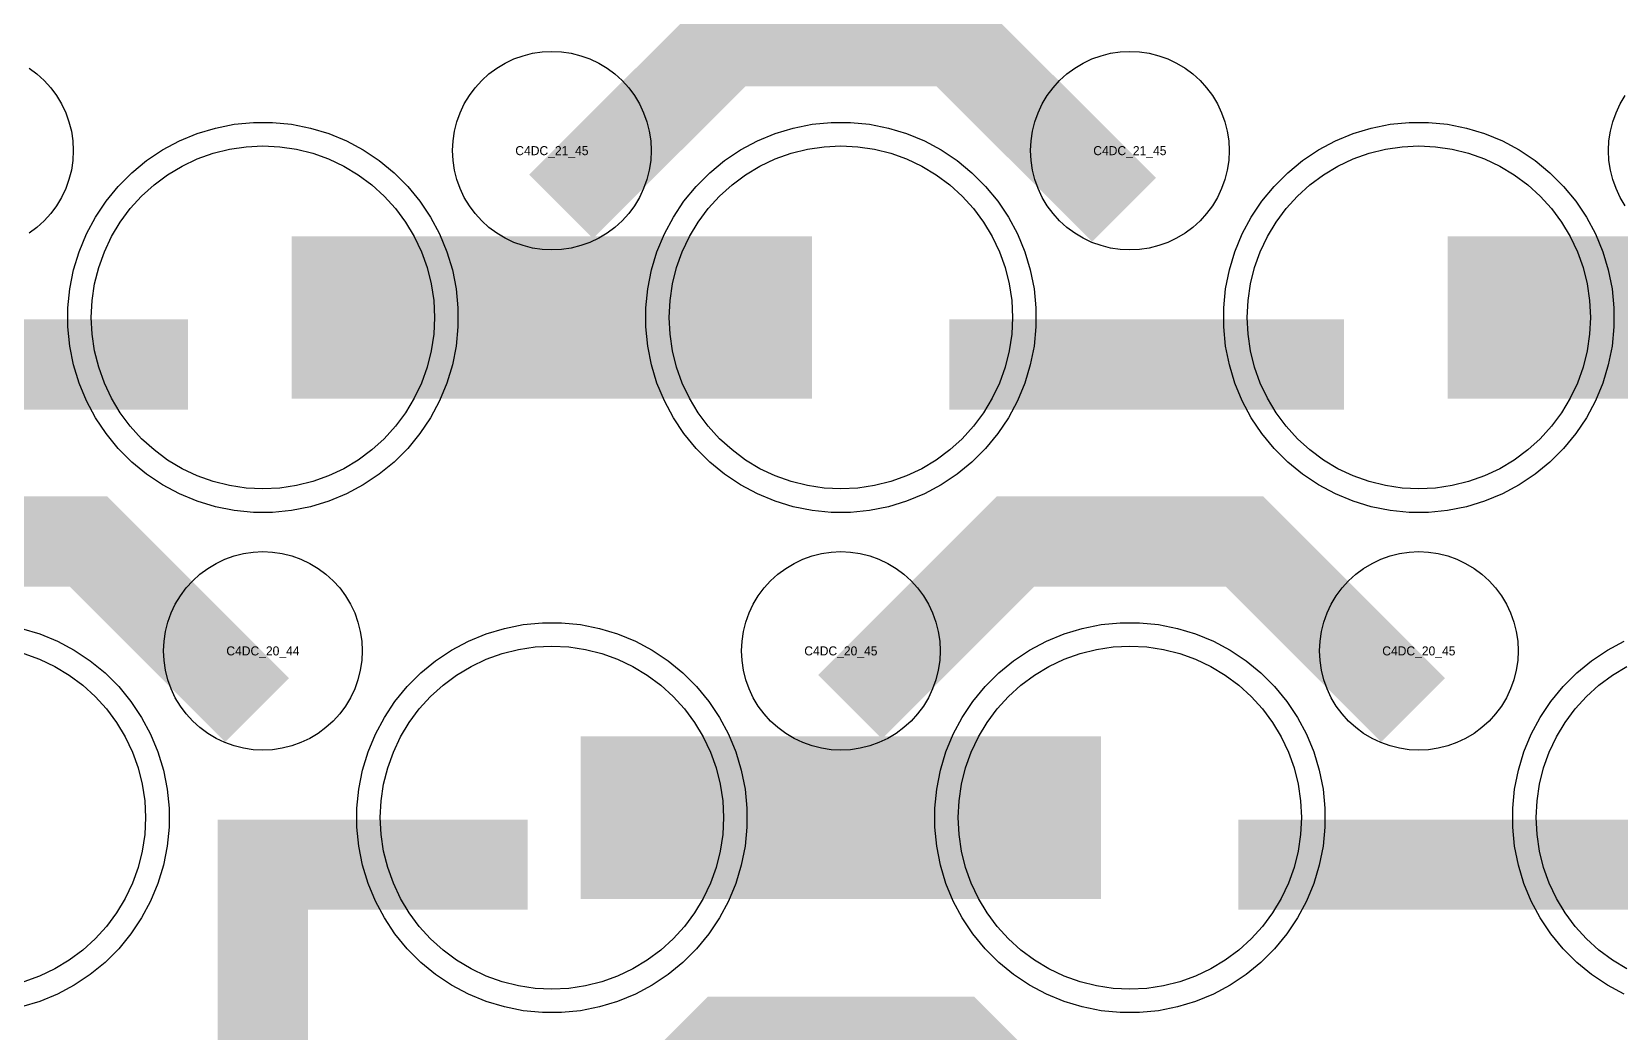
# Model space of a CAD drawing. Extents: x -11880 to 11880, y -14992 to 14992.
# Drawn here: x 2256 to 2695.8, y -12127.7 to -11850.6 of the extents above; entities that cross this region are included whole.
import ezdxf
from ezdxf.enums import TextEntityAlignment as Align

# ---------------------------------------------------------------- set-up
doc = ezdxf.new("R2010")
doc.units = 0
doc.header["$MEASUREMENT"] = 0
for name, color, linetype in [('GDS_775_DT_237', 138, 'CONTINUOUS'), ('RDL1_FS', 34, 'CONTINUOUS'), ('RDL_BS', 160, 'CONTINUOUS')]:
    doc.layers.add(name, color=color, linetype=linetype)

msp = doc.modelspace()

# ---------------------------------------------------------------- linework, layer by layer
at = {"layer": 'RDL1_FS', "color": 241, "true_color": 0xf7abae}
for points in [[(2320, -11977.229), (2315.343, -11977), (2310.732, -11976.316), (2306.209, -11975.184), (2301.819, -11973.612), (2297.605, -11971.62), (2293.605, -11969.222), (2289.86, -11966.444), (2286.406, -11963.314), (2283.276, -11959.86), (2280.498, -11956.115), (2278.1, -11952.115), (2276.108, -11947.901), (2274.536, -11943.511), (2273.404, -11938.988), (2272.72, -11934.377), (2272.491, -11929.72), (2272.72, -11925.063), (2273.404, -11920.452), (2274.536, -11915.929), (2276.108, -11911.539), (2278.1, -11907.325), (2280.498, -11903.325), (2283.276, -11899.58), (2286.406, -11896.126), (2289.86, -11892.996), (2293.605, -11890.218), (2297.605, -11887.82), (2301.819, -11885.828), (2306.209, -11884.256), (2310.732, -11883.124), (2315.343, -11882.44), (2320, -11882.211), (2324.657, -11882.44), (2329.268, -11883.124), (2333.791, -11884.256), (2338.181, -11885.828), (2342.395, -11887.82), (2346.395, -11890.218), (2350.14, -11892.996), (2353.594, -11896.126), (2356.724, -11899.58), (2359.502, -11903.325), (2361.9, -11907.325), (2363.892, -11911.539), (2365.464, -11915.929), (2366.596, -11920.452), (2367.28, -11925.063), (2367.509, -11929.72), (2367.28, -11934.377), (2366.596, -11938.988), (2365.464, -11943.511), (2363.892, -11947.901), (2361.9, -11952.115), (2359.502, -11956.115), (2356.724, -11959.86), (2353.594, -11963.314), (2350.14, -11966.444), (2346.395, -11969.222), (2342.395, -11971.62), (2338.181, -11973.612), (2333.791, -11975.184), (2329.268, -11976.316), (2324.657, -11977)], [(2480, -11977.229), (2475.343, -11977), (2470.732, -11976.316), (2466.209, -11975.184), (2461.819, -11973.612), (2457.605, -11971.62), (2453.605, -11969.222), (2449.86, -11966.444), (2446.406, -11963.314), (2443.276, -11959.86), (2440.498, -11956.115), (2438.1, -11952.115), (2436.108, -11947.901), (2434.536, -11943.511), (2433.404, -11938.988), (2432.72, -11934.377), (2432.491, -11929.72), (2432.72, -11925.063), (2433.404, -11920.452), (2434.536, -11915.929), (2436.108, -11911.539), (2438.1, -11907.325), (2440.498, -11903.325), (2443.276, -11899.58), (2446.406, -11896.126), (2449.86, -11892.996), (2453.605, -11890.218), (2457.605, -11887.82), (2461.819, -11885.828), (2466.209, -11884.256), (2470.732, -11883.124), (2475.343, -11882.44), (2480, -11882.211), (2484.657, -11882.44), (2489.268, -11883.124), (2493.791, -11884.256), (2498.181, -11885.828), (2502.395, -11887.82), (2506.395, -11890.218), (2510.14, -11892.996), (2513.594, -11896.126), (2516.724, -11899.58), (2519.502, -11903.325), (2521.9, -11907.325), (2523.892, -11911.539), (2525.464, -11915.929), (2526.596, -11920.452), (2527.28, -11925.063), (2527.509, -11929.72), (2527.28, -11934.377), (2526.596, -11938.988), (2525.464, -11943.511), (2523.892, -11947.901), (2521.9, -11952.115), (2519.502, -11956.115), (2516.724, -11959.86), (2513.594, -11963.314), (2510.14, -11966.444), (2506.395, -11969.222), (2502.395, -11971.62), (2498.181, -11973.612), (2493.791, -11975.184), (2489.268, -11976.316), (2484.657, -11977)], [(2640, -11977.229), (2635.343, -11977), (2630.732, -11976.316), (2626.209, -11975.184), (2621.819, -11973.612), (2617.605, -11971.62), (2613.605, -11969.222), (2609.86, -11966.444), (2606.406, -11963.314), (2603.276, -11959.86), (2600.498, -11956.115), (2598.1, -11952.115), (2596.108, -11947.901), (2594.536, -11943.511), (2593.404, -11938.988), (2592.72, -11934.377), (2592.491, -11929.72), (2592.72, -11925.063), (2593.404, -11920.452), (2594.536, -11915.929), (2596.108, -11911.539), (2598.1, -11907.325), (2600.498, -11903.325), (2603.276, -11899.58), (2606.406, -11896.126), (2609.86, -11892.996), (2613.605, -11890.218), (2617.605, -11887.82), (2621.819, -11885.828), (2626.209, -11884.256), (2630.732, -11883.124), (2635.343, -11882.44), (2640, -11882.211), (2644.657, -11882.44), (2649.268, -11883.124), (2653.791, -11884.256), (2658.181, -11885.828), (2662.395, -11887.82), (2666.395, -11890.218), (2670.14, -11892.996), (2673.594, -11896.126), (2676.724, -11899.58), (2679.502, -11903.325), (2681.9, -11907.325), (2683.892, -11911.539), (2685.464, -11915.929), (2686.596, -11920.452), (2687.28, -11925.063), (2687.509, -11929.72), (2687.28, -11934.377), (2686.596, -11938.988), (2685.464, -11943.511), (2683.892, -11947.901), (2681.9, -11952.115), (2679.502, -11956.115), (2676.724, -11959.86), (2673.594, -11963.314), (2670.14, -11966.444), (2666.395, -11969.222), (2662.395, -11971.62), (2658.181, -11973.612), (2653.791, -11975.184), (2649.268, -11976.316), (2644.657, -11977)]]:
    msp.add_lwpolyline(points, close=True, dxfattribs=at)
for points in [[(2328.002, -11929.72, 45, 45, 0), (2400.002, -11929.72, 45, 45, 0)], [(2400.002, -11929.72, 45, 45, 0), (2472.002, -11929.72, 45, 45, 0)], [(2648.002, -11929.72, 45, 45, 0), (2720.002, -11929.72, 45, 45, 0)]]:
    msp.add_lwpolyline(points, format="xyseb", dxfattribs=at)
at = {"layer": 'RDL1_FS'}
for points in [[(2400, -12115.794), (2395.343, -12115.565), (2390.732, -12114.881), (2386.209, -12113.749), (2381.819, -12112.177), (2377.605, -12110.185), (2373.605, -12107.787), (2369.86, -12105.009), (2366.406, -12101.879), (2363.276, -12098.425), (2360.498, -12094.68), (2358.1, -12090.68), (2356.108, -12086.466), (2354.536, -12082.076), (2353.404, -12077.553), (2352.72, -12072.942), (2352.491, -12068.285), (2352.72, -12063.628), (2353.404, -12059.017), (2354.536, -12054.494), (2356.108, -12050.104), (2358.1, -12045.89), (2360.498, -12041.89), (2363.276, -12038.145), (2366.406, -12034.691), (2369.86, -12031.561), (2373.605, -12028.783), (2377.605, -12026.385), (2381.819, -12024.393), (2386.209, -12022.821), (2390.732, -12021.689), (2395.343, -12021.005), (2400, -12020.776), (2404.657, -12021.005), (2409.268, -12021.689), (2413.791, -12022.821), (2418.181, -12024.393), (2422.395, -12026.385), (2426.395, -12028.783), (2430.14, -12031.561), (2433.594, -12034.691), (2436.724, -12038.145), (2439.502, -12041.89), (2441.9, -12045.89), (2443.892, -12050.104), (2445.464, -12054.494), (2446.596, -12059.017), (2447.28, -12063.628), (2447.509, -12068.285), (2447.28, -12072.942), (2446.596, -12077.553), (2445.464, -12082.076), (2443.892, -12086.466), (2441.9, -12090.68), (2439.502, -12094.68), (2436.724, -12098.425), (2433.594, -12101.879), (2430.14, -12105.009), (2426.395, -12107.787), (2422.395, -12110.185), (2418.181, -12112.177), (2413.791, -12113.749), (2409.268, -12114.881), (2404.657, -12115.565)], [(2560, -12115.794), (2555.343, -12115.565), (2550.732, -12114.881), (2546.209, -12113.749), (2541.819, -12112.177), (2537.605, -12110.185), (2533.605, -12107.787), (2529.86, -12105.009), (2526.406, -12101.879), (2523.276, -12098.425), (2520.498, -12094.68), (2518.1, -12090.68), (2516.108, -12086.466), (2514.536, -12082.076), (2513.404, -12077.553), (2512.72, -12072.942), (2512.491, -12068.285), (2512.72, -12063.628), (2513.404, -12059.017), (2514.536, -12054.494), (2516.108, -12050.104), (2518.1, -12045.89), (2520.498, -12041.89), (2523.276, -12038.145), (2526.406, -12034.691), (2529.86, -12031.561), (2533.605, -12028.783), (2537.605, -12026.385), (2541.819, -12024.393), (2546.209, -12022.821), (2550.732, -12021.689), (2555.343, -12021.005), (2560, -12020.776), (2564.657, -12021.005), (2569.268, -12021.689), (2573.791, -12022.821), (2578.181, -12024.393), (2582.395, -12026.385), (2586.395, -12028.783), (2590.14, -12031.561), (2593.594, -12034.691), (2596.724, -12038.145), (2599.502, -12041.89), (2601.9, -12045.89), (2603.892, -12050.104), (2605.464, -12054.494), (2606.596, -12059.017), (2607.28, -12063.628), (2607.509, -12068.285), (2607.28, -12072.942), (2606.596, -12077.553), (2605.464, -12082.076), (2603.892, -12086.466), (2601.9, -12090.68), (2599.502, -12094.68), (2596.724, -12098.425), (2593.594, -12101.879), (2590.14, -12105.009), (2586.395, -12107.787), (2582.395, -12110.185), (2578.181, -12112.177), (2573.791, -12113.749), (2569.268, -12114.881), (2564.657, -12115.565)]]:
    msp.add_lwpolyline(points, close=True, dxfattribs=at)
at = {"layer": 'RDL1_FS', "color": 241, "true_color": 0xf7abae}
msp.add_lwpolyline([(2253.791, -12022.821), (2258.181, -12024.393), (2262.395, -12026.385), (2266.395, -12028.783), (2270.14, -12031.561), (2273.594, -12034.691), (2276.724, -12038.145), (2279.502, -12041.89), (2281.9, -12045.89), (2283.892, -12050.104), (2285.464, -12054.494), (2286.596, -12059.017), (2287.28, -12063.628), (2287.509, -12068.285), (2287.28, -12072.942), (2286.596, -12077.553), (2285.464, -12082.076), (2283.892, -12086.466), (2281.9, -12090.68), (2279.502, -12094.68), (2276.724, -12098.425), (2273.594, -12101.879), (2270.14, -12105.009), (2266.395, -12107.787), (2262.395, -12110.185), (2258.181, -12112.177), (2253.791, -12113.749)], dxfattribs=at)
at = {"layer": 'RDL1_FS'}
msp.add_lwpolyline([(2697.605, -12110.185), (2693.605, -12107.787), (2689.86, -12105.009), (2686.406, -12101.879), (2683.276, -12098.425), (2680.498, -12094.68), (2678.1, -12090.68), (2676.108, -12086.466), (2674.536, -12082.076), (2673.404, -12077.553), (2672.72, -12072.942), (2672.491, -12068.285), (2672.72, -12063.628), (2673.404, -12059.017), (2674.536, -12054.494), (2676.108, -12050.104), (2678.1, -12045.89), (2680.498, -12041.89), (2683.276, -12038.145), (2686.406, -12034.691), (2689.86, -12031.561), (2693.605, -12028.783), (2697.605, -12026.385)], dxfattribs=at)
for points in [[(2408.002, -12068.285, 45, 45, 0), (2480.002, -12068.285, 45, 45, 0)], [(2480.002, -12068.285, 45, 45, 0), (2552.002, -12068.285, 45, 45, 0)]]:
    msp.add_lwpolyline(points, format="xyseb", dxfattribs=at)
at = {"layer": 'RDL_BS'}
for points in [[(2402.562, -11899.034, 25, 25, 0), (2448.377, -11853.219, 25, 25, 0), (2481.93, -11853.219, 25, 25, 0)], [(2558.401, -11899.933, 25, 25, 0), (2511.687, -11853.219, 25, 25, 0), (2481.929, -11853.219, 25, 25, 0)], [(2318.401, -12038.498, 25, 25, 0), (2271.687, -11991.784, 25, 25, 0), (2241.929, -11991.784, 25, 25, 0)], [(2482.562, -12037.599, 25, 25, 0), (2528.377, -11991.784, 25, 25, 0), (2561.93, -11991.784, 25, 25, 0)], [(2638.401, -12038.498, 25, 25, 0), (2591.687, -11991.784, 25, 25, 0), (2561.929, -11991.784, 25, 25, 0)], [(2320, -12175.575, 25, 25, 0), (2320, -12068.798, 25, 25, 0)], [(2307.5, -12081.298, 25, 25, 0), (2393.333, -12081.298, 25, 25, 0)], [(2347.056, -12081.298, 25, 25, 0), (2388.26, -12081.298, 25, 25, 0)], [(2590.016, -12081.298, 25, 25, 0), (2699.281, -12081.298, 25, 25, 0)], [(2320, -12099.267, 25, 25, 0), (2320, -12144.887, 25, 25, 0)], [(2402.562, -12176.159, 25, 25, 0), (2448.377, -12130.344, 25, 25, 0), (2481.93, -12130.344, 25, 25, 0)], [(2558.401, -12177.058, 25, 25, 0), (2511.687, -12130.344, 25, 25, 0), (2481.929, -12130.344, 25, 25, 0)]]:
    msp.add_lwpolyline(points, format="xyseb", dxfattribs=at)
for points in [[(2400, -11911.026), (2397.307, -11910.894), (2394.635, -11910.498), (2392.016, -11909.841), (2389.481, -11908.934), (2387.044, -11907.782), (2384.72, -11906.389), (2382.557, -11904.786), (2380.558, -11902.974), (2378.746, -11900.975), (2377.143, -11898.812), (2375.75, -11896.488), (2374.598, -11894.051), (2373.691, -11891.516), (2373.034, -11888.897), (2372.638, -11886.225), (2372.506, -11883.532), (2372.638, -11880.839), (2373.034, -11878.167), (2373.691, -11875.548), (2374.598, -11873.013), (2375.75, -11870.576), (2377.143, -11868.252), (2378.746, -11866.089), (2380.558, -11864.09), (2382.557, -11862.278), (2384.72, -11860.675), (2387.044, -11859.282), (2389.481, -11858.13), (2392.016, -11857.223), (2394.635, -11856.566), (2397.307, -11856.17), (2400, -11856.038), (2402.693, -11856.17), (2405.365, -11856.566), (2407.984, -11857.223), (2410.519, -11858.13), (2412.956, -11859.282), (2415.28, -11860.675), (2417.443, -11862.278), (2419.442, -11864.09), (2421.254, -11866.089), (2422.857, -11868.252), (2424.25, -11870.576), (2425.402, -11873.013), (2426.309, -11875.548), (2426.966, -11878.167), (2427.362, -11880.839), (2427.494, -11883.532), (2427.362, -11886.225), (2426.966, -11888.897), (2426.309, -11891.516), (2425.402, -11894.051), (2424.25, -11896.488), (2422.857, -11898.812), (2421.254, -11900.975), (2419.442, -11902.974), (2417.443, -11904.786), (2415.28, -11906.389), (2412.956, -11907.782), (2410.519, -11908.934), (2407.984, -11909.841), (2405.365, -11910.498), (2402.693, -11910.894)], [(2560, -11911.026), (2557.307, -11910.894), (2554.635, -11910.498), (2552.016, -11909.841), (2549.481, -11908.934), (2547.044, -11907.782), (2544.72, -11906.389), (2542.557, -11904.786), (2540.558, -11902.974), (2538.746, -11900.975), (2537.143, -11898.812), (2535.75, -11896.488), (2534.598, -11894.051), (2533.691, -11891.516), (2533.034, -11888.897), (2532.638, -11886.225), (2532.506, -11883.532), (2532.638, -11880.839), (2533.034, -11878.167), (2533.691, -11875.548), (2534.598, -11873.013), (2535.75, -11870.576), (2537.143, -11868.252), (2538.746, -11866.089), (2540.558, -11864.09), (2542.557, -11862.278), (2544.72, -11860.675), (2547.044, -11859.282), (2549.481, -11858.13), (2552.016, -11857.223), (2554.635, -11856.566), (2557.307, -11856.17), (2560, -11856.038), (2562.693, -11856.17), (2565.365, -11856.566), (2567.984, -11857.223), (2570.519, -11858.13), (2572.956, -11859.282), (2575.28, -11860.675), (2577.443, -11862.278), (2579.442, -11864.09), (2581.254, -11866.089), (2582.857, -11868.252), (2584.25, -11870.576), (2585.402, -11873.013), (2586.309, -11875.548), (2586.966, -11878.167), (2587.362, -11880.839), (2587.494, -11883.532), (2587.362, -11886.225), (2586.966, -11888.897), (2586.309, -11891.516), (2585.402, -11894.051), (2584.25, -11896.488), (2582.857, -11898.812), (2581.254, -11900.975), (2579.442, -11902.974), (2577.443, -11904.786), (2575.28, -11906.389), (2572.956, -11907.782), (2570.519, -11908.934), (2567.984, -11909.841), (2565.365, -11910.498), (2562.693, -11910.894)], [(2320, -12049.591), (2317.307, -12049.459), (2314.635, -12049.063), (2312.016, -12048.406), (2309.481, -12047.499), (2307.044, -12046.347), (2304.72, -12044.954), (2302.557, -12043.351), (2300.558, -12041.539), (2298.746, -12039.54), (2297.143, -12037.377), (2295.75, -12035.053), (2294.598, -12032.616), (2293.691, -12030.081), (2293.034, -12027.462), (2292.638, -12024.79), (2292.506, -12022.097), (2292.638, -12019.404), (2293.034, -12016.732), (2293.691, -12014.113), (2294.598, -12011.578), (2295.75, -12009.141), (2297.143, -12006.817), (2298.746, -12004.654), (2300.558, -12002.655), (2302.557, -12000.843), (2304.72, -11999.24), (2307.044, -11997.847), (2309.481, -11996.695), (2312.016, -11995.788), (2314.635, -11995.131), (2317.307, -11994.735), (2320, -11994.603), (2322.693, -11994.735), (2325.365, -11995.131), (2327.984, -11995.788), (2330.519, -11996.695), (2332.956, -11997.847), (2335.28, -11999.24), (2337.443, -12000.843), (2339.442, -12002.655), (2341.254, -12004.654), (2342.857, -12006.817), (2344.25, -12009.141), (2345.402, -12011.578), (2346.309, -12014.113), (2346.966, -12016.732), (2347.362, -12019.404), (2347.494, -12022.097), (2347.362, -12024.79), (2346.966, -12027.462), (2346.309, -12030.081), (2345.402, -12032.616), (2344.25, -12035.053), (2342.857, -12037.377), (2341.254, -12039.54), (2339.442, -12041.539), (2337.443, -12043.351), (2335.28, -12044.954), (2332.956, -12046.347), (2330.519, -12047.499), (2327.984, -12048.406), (2325.365, -12049.063), (2322.693, -12049.459)], [(2480, -12049.591), (2477.307, -12049.459), (2474.635, -12049.063), (2472.016, -12048.406), (2469.481, -12047.499), (2467.044, -12046.347), (2464.72, -12044.954), (2462.557, -12043.351), (2460.558, -12041.539), (2458.746, -12039.54), (2457.143, -12037.377), (2455.75, -12035.053), (2454.598, -12032.616), (2453.691, -12030.081), (2453.034, -12027.462), (2452.638, -12024.79), (2452.506, -12022.097), (2452.638, -12019.404), (2453.034, -12016.732), (2453.691, -12014.113), (2454.598, -12011.578), (2455.75, -12009.141), (2457.143, -12006.817), (2458.746, -12004.654), (2460.558, -12002.655), (2462.557, -12000.843), (2464.72, -11999.24), (2467.044, -11997.847), (2469.481, -11996.695), (2472.016, -11995.788), (2474.635, -11995.131), (2477.307, -11994.735), (2480, -11994.603), (2482.693, -11994.735), (2485.365, -11995.131), (2487.984, -11995.788), (2490.519, -11996.695), (2492.956, -11997.847), (2495.28, -11999.24), (2497.443, -12000.843), (2499.442, -12002.655), (2501.254, -12004.654), (2502.857, -12006.817), (2504.25, -12009.141), (2505.402, -12011.578), (2506.309, -12014.113), (2506.966, -12016.732), (2507.362, -12019.404), (2507.494, -12022.097), (2507.362, -12024.79), (2506.966, -12027.462), (2506.309, -12030.081), (2505.402, -12032.616), (2504.25, -12035.053), (2502.857, -12037.377), (2501.254, -12039.54), (2499.442, -12041.539), (2497.443, -12043.351), (2495.28, -12044.954), (2492.956, -12046.347), (2490.519, -12047.499), (2487.984, -12048.406), (2485.365, -12049.063), (2482.693, -12049.459)], [(2640, -12049.591), (2637.307, -12049.459), (2634.635, -12049.063), (2632.016, -12048.406), (2629.481, -12047.499), (2627.044, -12046.347), (2624.72, -12044.954), (2622.557, -12043.351), (2620.558, -12041.539), (2618.746, -12039.54), (2617.143, -12037.377), (2615.75, -12035.053), (2614.598, -12032.616), (2613.691, -12030.081), (2613.034, -12027.462), (2612.638, -12024.79), (2612.506, -12022.097), (2612.638, -12019.404), (2613.034, -12016.732), (2613.691, -12014.113), (2614.598, -12011.578), (2615.75, -12009.141), (2617.143, -12006.817), (2618.746, -12004.654), (2620.558, -12002.655), (2622.557, -12000.843), (2624.72, -11999.24), (2627.044, -11997.847), (2629.481, -11996.695), (2632.016, -11995.788), (2634.635, -11995.131), (2637.307, -11994.735), (2640, -11994.603), (2642.693, -11994.735), (2645.365, -11995.131), (2647.984, -11995.788), (2650.519, -11996.695), (2652.956, -11997.847), (2655.28, -11999.24), (2657.443, -12000.843), (2659.442, -12002.655), (2661.254, -12004.654), (2662.857, -12006.817), (2664.25, -12009.141), (2665.402, -12011.578), (2666.309, -12014.113), (2666.966, -12016.732), (2667.362, -12019.404), (2667.494, -12022.097), (2667.362, -12024.79), (2666.966, -12027.462), (2666.309, -12030.081), (2665.402, -12032.616), (2664.25, -12035.053), (2662.857, -12037.377), (2661.254, -12039.54), (2659.442, -12041.539), (2657.443, -12043.351), (2655.28, -12044.954), (2652.956, -12046.347), (2650.519, -12047.499), (2647.984, -12048.406), (2645.365, -12049.063), (2642.693, -12049.459)], [(2397.356, -12122.285), (2392.062, -12121.768), (2386.835, -12120.722), (2381.795, -12119.191), (2376.885, -12117.16), (2372.223, -12114.668), (2367.809, -12111.721), (2363.708, -12108.359), (2359.926, -12104.577), (2356.564, -12100.476), (2353.617, -12096.062), (2351.125, -12091.4), (2349.094, -12086.49), (2347.563, -12081.45), (2346.517, -12076.223), (2346, -12070.929), (2346, -12065.641), (2346.517, -12060.347), (2347.563, -12055.12), (2349.094, -12050.08), (2351.125, -12045.17), (2353.617, -12040.508), (2356.564, -12036.094), (2359.926, -12031.993), (2363.708, -12028.211), (2367.809, -12024.849), (2372.223, -12021.902), (2376.885, -12019.41), (2381.795, -12017.379), (2386.835, -12015.848), (2392.062, -12014.802), (2397.356, -12014.285), (2402.644, -12014.285), (2407.938, -12014.802), (2413.165, -12015.848), (2418.205, -12017.379), (2423.115, -12019.41), (2427.777, -12021.902), (2432.191, -12024.849), (2436.292, -12028.211), (2440.074, -12031.993), (2443.436, -12036.094), (2446.383, -12040.508), (2448.875, -12045.17), (2450.906, -12050.08), (2452.437, -12055.12), (2453.483, -12060.347), (2454, -12065.641), (2454, -12070.929), (2453.483, -12076.223), (2452.437, -12081.45), (2450.906, -12086.49), (2448.875, -12091.4), (2446.383, -12096.062), (2443.436, -12100.476), (2440.074, -12104.577), (2436.292, -12108.359), (2432.191, -12111.721), (2427.777, -12114.668), (2423.115, -12117.16), (2418.205, -12119.191), (2413.165, -12120.722), (2407.938, -12121.768), (2402.644, -12122.285)], [(2557.356, -12122.285), (2552.062, -12121.768), (2546.835, -12120.722), (2541.795, -12119.191), (2536.885, -12117.16), (2532.223, -12114.668), (2527.809, -12111.721), (2523.708, -12108.359), (2519.926, -12104.577), (2516.564, -12100.476), (2513.617, -12096.062), (2511.125, -12091.4), (2509.094, -12086.49), (2507.563, -12081.45), (2506.517, -12076.223), (2506, -12070.929), (2506, -12065.641), (2506.517, -12060.347), (2507.563, -12055.12), (2509.094, -12050.08), (2511.125, -12045.17), (2513.617, -12040.508), (2516.564, -12036.094), (2519.926, -12031.993), (2523.708, -12028.211), (2527.809, -12024.849), (2532.223, -12021.902), (2536.885, -12019.41), (2541.795, -12017.379), (2546.835, -12015.848), (2552.062, -12014.802), (2557.356, -12014.285), (2562.644, -12014.285), (2567.938, -12014.802), (2573.165, -12015.848), (2578.205, -12017.379), (2583.115, -12019.41), (2587.777, -12021.902), (2592.191, -12024.849), (2596.292, -12028.211), (2600.074, -12031.993), (2603.436, -12036.094), (2606.383, -12040.508), (2608.875, -12045.17), (2610.906, -12050.08), (2612.437, -12055.12), (2613.483, -12060.347), (2614, -12065.641), (2614, -12070.929), (2613.483, -12076.223), (2612.437, -12081.45), (2610.906, -12086.49), (2608.875, -12091.4), (2606.383, -12096.062), (2603.436, -12100.476), (2600.074, -12104.577), (2596.292, -12108.359), (2592.191, -12111.721), (2587.777, -12114.668), (2583.115, -12117.16), (2578.205, -12119.191), (2573.165, -12120.722), (2567.938, -12121.768), (2562.644, -12122.285)]]:
    msp.add_lwpolyline(points, close=True, dxfattribs=at)
for points in [[(2255.28, -11860.675), (2257.443, -11862.278), (2259.442, -11864.09), (2261.254, -11866.089), (2262.857, -11868.252), (2264.25, -11870.576), (2265.402, -11873.013), (2266.309, -11875.548), (2266.966, -11878.167), (2267.362, -11880.839), (2267.494, -11883.532), (2267.362, -11886.225), (2266.966, -11888.897), (2266.309, -11891.516), (2265.402, -11894.051), (2264.25, -11896.488), (2262.857, -11898.812), (2261.254, -11900.975), (2259.442, -11902.974), (2257.443, -11904.786), (2255.28, -11906.389)], [(2697.143, -11898.812), (2695.75, -11896.488), (2694.598, -11894.051), (2693.691, -11891.516), (2693.034, -11888.897), (2692.638, -11886.225), (2692.506, -11883.532), (2692.638, -11880.839), (2693.034, -11878.167), (2693.691, -11875.548), (2694.598, -11873.013), (2695.75, -11870.576), (2697.143, -11868.252)], [(2696.885, -12117.16), (2692.223, -12114.668), (2687.809, -12111.721), (2683.708, -12108.359), (2679.926, -12104.577), (2676.564, -12100.476), (2673.617, -12096.062), (2671.125, -12091.4), (2669.094, -12086.49), (2667.563, -12081.45), (2666.517, -12076.223), (2666, -12070.929), (2666, -12065.641), (2666.517, -12060.347), (2667.563, -12055.12), (2669.094, -12050.08), (2671.125, -12045.17), (2673.617, -12040.508), (2676.564, -12036.094), (2679.926, -12031.993), (2683.708, -12028.211), (2687.809, -12024.849), (2692.223, -12021.902), (2696.885, -12019.41)]]:
    msp.add_lwpolyline(points, dxfattribs=at)
at = {"layer": 'RDL_BS', "color": 241, "true_color": 0xf7abae}
for points in [[(2317.356, -11983.72), (2312.062, -11983.203), (2306.835, -11982.157), (2301.795, -11980.626), (2296.885, -11978.595), (2292.223, -11976.103), (2287.809, -11973.156), (2283.708, -11969.794), (2279.926, -11966.012), (2276.564, -11961.911), (2273.617, -11957.497), (2271.125, -11952.835), (2269.094, -11947.925), (2267.563, -11942.885), (2266.517, -11937.658), (2266, -11932.364), (2266, -11927.076), (2266.517, -11921.782), (2267.563, -11916.555), (2269.094, -11911.515), (2271.125, -11906.605), (2273.617, -11901.943), (2276.564, -11897.529), (2279.926, -11893.428), (2283.708, -11889.646), (2287.809, -11886.284), (2292.223, -11883.337), (2296.885, -11880.845), (2301.795, -11878.814), (2306.835, -11877.283), (2312.062, -11876.237), (2317.356, -11875.72), (2322.644, -11875.72), (2327.938, -11876.237), (2333.165, -11877.283), (2338.205, -11878.814), (2343.115, -11880.845), (2347.777, -11883.337), (2352.191, -11886.284), (2356.292, -11889.646), (2360.074, -11893.428), (2363.436, -11897.529), (2366.383, -11901.943), (2368.875, -11906.605), (2370.906, -11911.515), (2372.437, -11916.555), (2373.483, -11921.782), (2374, -11927.076), (2374, -11932.364), (2373.483, -11937.658), (2372.437, -11942.885), (2370.906, -11947.925), (2368.875, -11952.835), (2366.383, -11957.497), (2363.436, -11961.911), (2360.074, -11966.012), (2356.292, -11969.794), (2352.191, -11973.156), (2347.777, -11976.103), (2343.115, -11978.595), (2338.205, -11980.626), (2333.165, -11982.157), (2327.938, -11983.203), (2322.644, -11983.72)], [(2477.356, -11983.72), (2472.062, -11983.203), (2466.835, -11982.157), (2461.795, -11980.626), (2456.885, -11978.595), (2452.223, -11976.103), (2447.809, -11973.156), (2443.708, -11969.794), (2439.926, -11966.012), (2436.564, -11961.911), (2433.617, -11957.497), (2431.125, -11952.835), (2429.094, -11947.925), (2427.563, -11942.885), (2426.517, -11937.658), (2426, -11932.364), (2426, -11927.076), (2426.517, -11921.782), (2427.563, -11916.555), (2429.094, -11911.515), (2431.125, -11906.605), (2433.617, -11901.943), (2436.564, -11897.529), (2439.926, -11893.428), (2443.708, -11889.646), (2447.809, -11886.284), (2452.223, -11883.337), (2456.885, -11880.845), (2461.795, -11878.814), (2466.835, -11877.283), (2472.062, -11876.237), (2477.356, -11875.72), (2482.644, -11875.72), (2487.938, -11876.237), (2493.165, -11877.283), (2498.205, -11878.814), (2503.115, -11880.845), (2507.777, -11883.337), (2512.191, -11886.284), (2516.292, -11889.646), (2520.074, -11893.428), (2523.436, -11897.529), (2526.383, -11901.943), (2528.875, -11906.605), (2530.906, -11911.515), (2532.437, -11916.555), (2533.483, -11921.782), (2534, -11927.076), (2534, -11932.364), (2533.483, -11937.658), (2532.437, -11942.885), (2530.906, -11947.925), (2528.875, -11952.835), (2526.383, -11957.497), (2523.436, -11961.911), (2520.074, -11966.012), (2516.292, -11969.794), (2512.191, -11973.156), (2507.777, -11976.103), (2503.115, -11978.595), (2498.205, -11980.626), (2493.165, -11982.157), (2487.938, -11983.203), (2482.644, -11983.72)], [(2637.356, -11983.72), (2632.062, -11983.203), (2626.835, -11982.157), (2621.795, -11980.626), (2616.885, -11978.595), (2612.223, -11976.103), (2607.809, -11973.156), (2603.708, -11969.794), (2599.926, -11966.012), (2596.564, -11961.911), (2593.617, -11957.497), (2591.125, -11952.835), (2589.094, -11947.925), (2587.563, -11942.885), (2586.517, -11937.658), (2586, -11932.364), (2586, -11927.076), (2586.517, -11921.782), (2587.563, -11916.555), (2589.094, -11911.515), (2591.125, -11906.605), (2593.617, -11901.943), (2596.564, -11897.529), (2599.926, -11893.428), (2603.708, -11889.646), (2607.809, -11886.284), (2612.223, -11883.337), (2616.885, -11880.845), (2621.795, -11878.814), (2626.835, -11877.283), (2632.062, -11876.237), (2637.356, -11875.72), (2642.644, -11875.72), (2647.938, -11876.237), (2653.165, -11877.283), (2658.205, -11878.814), (2663.115, -11880.845), (2667.777, -11883.337), (2672.191, -11886.284), (2676.292, -11889.646), (2680.074, -11893.428), (2683.436, -11897.529), (2686.383, -11901.943), (2688.875, -11906.605), (2690.906, -11911.515), (2692.437, -11916.555), (2693.483, -11921.782), (2694, -11927.076), (2694, -11932.364), (2693.483, -11937.658), (2692.437, -11942.885), (2690.906, -11947.925), (2688.875, -11952.835), (2686.383, -11957.497), (2683.436, -11961.911), (2680.074, -11966.012), (2676.292, -11969.794), (2672.191, -11973.156), (2667.777, -11976.103), (2663.115, -11978.595), (2658.205, -11980.626), (2653.165, -11982.157), (2647.938, -11983.203), (2642.644, -11983.72)]]:
    msp.add_lwpolyline(points, close=True, dxfattribs=at)
for points in [[(2190.016, -11942.733, 25, 25, 0), (2299.281, -11942.733, 25, 25, 0)], [(2510.016, -11942.733, 25, 25, 0), (2619.281, -11942.733, 25, 25, 0)]]:
    msp.add_lwpolyline(points, format="xyseb", dxfattribs=at)
msp.add_lwpolyline([(2253.165, -12015.848), (2258.205, -12017.379), (2263.115, -12019.41), (2267.777, -12021.902), (2272.191, -12024.849), (2276.292, -12028.211), (2280.074, -12031.993), (2283.436, -12036.094), (2286.383, -12040.508), (2288.875, -12045.17), (2290.906, -12050.08), (2292.437, -12055.12), (2293.483, -12060.347), (2294, -12065.641), (2294, -12070.929), (2293.483, -12076.223), (2292.437, -12081.45), (2290.906, -12086.49), (2288.875, -12091.4), (2286.383, -12096.062), (2283.436, -12100.476), (2280.074, -12104.577), (2276.292, -12108.359), (2272.191, -12111.721), (2267.777, -12114.668), (2263.115, -12117.16), (2258.205, -12119.191), (2253.165, -12120.722)], dxfattribs=at)

# ---------------------------------------------------------------- texts
at = {"layer": 'GDS_775_DT_237'}
for s, p in [('C4DC_21_45', (2400, -11883.532)), ('C4DC_21_45', (2400, -11883.532)), ('C4DC_21_45', (2560, -11883.532)), ('C4DC_21_45', (2560, -11883.532)), ('C4DC_20_44', (2320, -12022.097)), ('C4DC_20_44', (2320, -12022.097)), ('C4DC_20_45', (2480, -12022.097)), ('C4DC_20_45', (2480, -12022.097)), ('C4DC_20_45', (2640, -12022.097)), ('C4DC_20_45', (2640, -12022.097))]:
    msp.add_text(s, height=2.5, dxfattribs=at).set_placement(p, align=Align.MIDDLE_CENTER)

doc.saveas('drawing.dxf')
